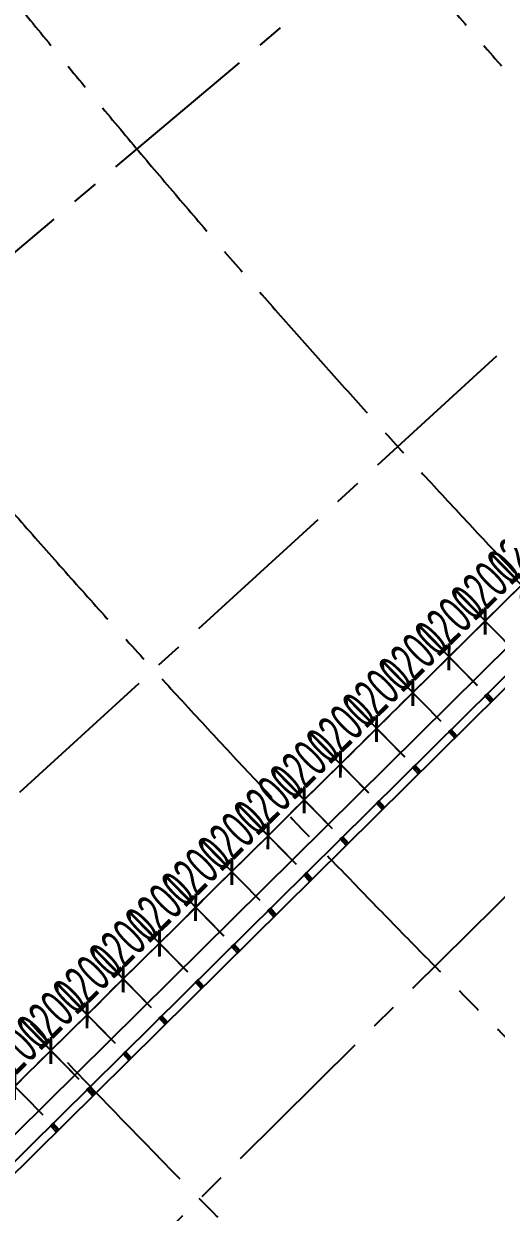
# Model space of a CAD drawing. Extents: x -668578 to 2331563, y -1202445 to 1620273.
# Drawn here: x 976284 to 987428, y 112790 to 140794 of the extents above; entities that cross this region are included whole.
import ezdxf

# ---------------------------------------------------------------- set-up
doc = ezdxf.new("R2010")
doc.units = 0
doc.linetypes.add('CENTER2', pattern=[28.575, 19.05, -3.175, 3.175, -3.175])
doc.layers.get('0').update_dxf_attribs({"color": 8})
doc.layers.get('Defpoints').update_dxf_attribs({"color": 8})
for name, color, linetype in [('#标注', 8, 'Continuous'), ('#轴线', 8, 'CENTER2'), ('A-AL', 8, 'Continuous'), ('A-WIND-FRAM', 8, 'Continuous'), ('dim', 8, 'Continuous'), ('外轮廓', 8, 'Continuous')]:
    doc.layers.add(name, color=color, linetype=linetype)
doc.styles.add('JHZX', font='jrs.shx', dxfattribs={"width": 0.6, "bigfont": 'jhz.shx'})
doc.dimstyles.new('JZBZ-300', dxfattribs={"dimscale": 300, "dimtxt": 3, "dimasz": 1.5, "dimexe": 1, "dimexo": 1, "dimgap": 0.5, "dimtad": 1, "dimdec": 0, "dimdsep": 46, "dimtxsty": 'JHZX', "dimblk1": 'ARCHTICK', "dimblk2": 'ARCHTICK', "dimsah": 1, "dimcen": 0, "dimclrd": 1, "dimclre": 1, "dimclrt": 2, "dimazin": 2, "dimtfac": 1, "dimtdec": 0, "dimtix": 1, "dimtmove": 0, "dimatfit": 3, "dimfxl": 0, "dimtolj": 1, "dimlwd": -1, "dimlwe": -1, "dimarcsym": 0})
doc.dimstyles.new('JZBZ-400', dxfattribs={"dimscale": 400, "dimtxt": 3, "dimasz": 1.5, "dimexe": 1, "dimexo": 1, "dimgap": 0.5, "dimtad": 1, "dimdec": 0, "dimdsep": 46, "dimtxsty": 'JHZX', "dimblk1": 'ARCHTICK', "dimblk2": 'ARCHTICK', "dimsah": 1, "dimcen": 0, "dimclrd": 1, "dimclre": 1, "dimclrt": 2, "dimazin": 2, "dimtfac": 1, "dimtdec": 0, "dimtix": 1, "dimtmove": 0, "dimatfit": 3, "dimfxl": 0, "dimtolj": 1, "dimlwd": -1, "dimlwe": -1, "dimarcsym": 0})

# ---------------------------------------------------------------- blocks, each defined once
blk = doc.blocks.new('_ARCHTICK')
at = {"color": 0, "linetype": 'ByBlock', "const_width": 0.15}
blk.add_lwpolyline([(-0.5, -0.5), (0.5, 0.5)], dxfattribs=at)
blk = doc.blocks.new('*D2939')
at = {"layer": '#标注', "ltscale": 300, "transparency": 16777216}
for p, q in [((-1773, -1481), (-9342, -7863)), ((165914, -92056), (164727, -101884))]:
    blk.add_line(p, q, dxfattribs=at)
blk.add_arc((197092, 166179), 269610, 220.13382, 263.11563, dxfattribs=at)
at = {"layer": 'Defpoints', "color": 0, "ltscale": 300, "transparency": 16777216}
for p in [(197092, 166179), (-1467, -1224), (40380, -53208), (165962, -91659)]:
    blk.add_point(p, dxfattribs=at)
at = {"layer": '#标注', "ltscale": 300, "transparency": 16777216, "xscale": 600, "yscale": 600, "zscale": 600}
for p, rotation in [((-9036, -7605), 130.1338192809485), ((164775, -101487), 353.1156299250187)]:
    blk.add_blockref('_ARCHTICK', p, dxfattribs=dict(at, rotation=rotation))
at = {"layer": '#标注', "ltscale": 300, "transparency": 16777216, "insert": (69342, -70334), "char_height": 1200, "attachment_point": 5, "rotation": 331.6247, "style": 'JHZX'}
blk.add_mtext('\\A1;42.98°', dxfattribs=at)
blk = doc.blocks.new('幕墙分隔')
for p, q in [((-40, -100), (40, 100)), ((0, 100), (0, -100))]:
    blk.add_line(p, q)
blk.add_lwpolyline([(-40, 100), (40, 100), (40, -100), (-40, -100)], close=True)
blk = doc.blocks.new('*U1050')
at = {"layer": 'A-WIND-FRAM', "xscale": -1, "rotation": 356.908362146836}
blk.add_blockref('幕墙分隔', (-5, -100), dxfattribs=at)
blk = doc.blocks.new('*U1051')
at = {"layer": 'dim', "color": 0, "linetype": 'ByBlock', "lineweight": -2, "transparency": 16777216, "rotation": 44.65822076074228}
for p in [(987192, 124985), (986338, 124142), (985484, 123298), (984631, 122455), (983777, 121612), (982924, 120768), (982070, 119925), (981217, 119081), (980363, 118238), (979509, 117394), (978656, 116551), (977802, 115707), (976949, 114864)]:
    blk.add_blockref('*U1050', p, dxfattribs=at)
blk = doc.blocks.new('*D1194')
at = {"layer": '#标注', "ltscale": 300, "transparency": 16777216}
for p, q in [((976741, 115076), (975861, 115970)), ((976072, 115756), (976392, 116072)), ((975216, 114914), (976072, 115756)), ((975885, 114234), (975006, 115128)), ((975216, 114914), (974895, 114599))]:
    blk.add_line(p, q, dxfattribs=at)
at = {"layer": 'Defpoints', "color": 0, "ltscale": 300, "transparency": 16777216}
for p in [(976072, 115756), (976951, 114862), (976095, 114020)]:
    blk.add_point(p, dxfattribs=at)
at = {"layer": '#标注', "ltscale": 300, "transparency": 16777216, "xscale": 450, "yscale": 450, "zscale": 450}
for p, rotation in [((976072, 115756), 224.5273103187028), ((975216, 114914), 44.52731031870284)]:
    blk.add_blockref('_ARCHTICK', p, dxfattribs=dict(at, rotation=rotation))
at = {"layer": '#标注', "ltscale": 300, "transparency": 16777216, "insert": (975223, 115763), "char_height": 900, "attachment_point": 5, "rotation": 44.5273, "style": 'JHZX'}
blk.add_mtext('\\A1;1200', dxfattribs=at)
blk = doc.blocks.new('*D1195')
at = {"layer": '#标注', "ltscale": 300, "transparency": 16777216}
for p, q in [((977594, 115919), (976715, 116813)), ((976925, 116599), (977246, 116915)), ((976070, 115758), (976925, 116599)), ((976739, 115078), (975859, 115972)), ((976070, 115758), (975749, 115442))]:
    blk.add_line(p, q, dxfattribs=at)
at = {"layer": 'Defpoints', "color": 0, "ltscale": 300, "transparency": 16777216}
for p in [(976925, 116599), (977805, 115705), (976949, 114864)]:
    blk.add_point(p, dxfattribs=at)
at = {"layer": '#标注', "ltscale": 300, "transparency": 16777216, "xscale": 450, "yscale": 450, "zscale": 450}
for p, rotation in [((976925, 116599), 224.5273103187028), ((976070, 115758), 44.52731031870284)]:
    blk.add_blockref('_ARCHTICK', p, dxfattribs=dict(at, rotation=rotation))
at = {"layer": '#标注', "ltscale": 300, "transparency": 16777216, "insert": (976077, 116606), "char_height": 900, "attachment_point": 5, "rotation": 44.5273, "style": 'JHZX'}
blk.add_mtext('\\A1;1200', dxfattribs=at)
blk = doc.blocks.new('*D1196')
at = {"layer": '#标注', "ltscale": 300, "transparency": 16777216}
for p, q in [((978448, 116763), (977568, 117657)), ((977779, 117443), (978100, 117758)), ((976923, 116601), (977779, 117443)), ((977592, 115921), (976713, 116815)), ((976923, 116601), (976602, 116286))]:
    blk.add_line(p, q, dxfattribs=at)
at = {"layer": 'Defpoints', "color": 0, "ltscale": 300, "transparency": 16777216}
for p in [(977779, 117443), (978658, 116549), (977803, 115707)]:
    blk.add_point(p, dxfattribs=at)
at = {"layer": '#标注', "ltscale": 300, "transparency": 16777216, "xscale": 450, "yscale": 450, "zscale": 450}
for p, rotation in [((977779, 117443), 224.5273103187028), ((976923, 116601), 44.52731031870284)]:
    blk.add_blockref('_ARCHTICK', p, dxfattribs=dict(at, rotation=rotation))
at = {"layer": '#标注', "ltscale": 300, "transparency": 16777216, "insert": (976930, 117450), "char_height": 900, "attachment_point": 5, "rotation": 44.5273, "style": 'JHZX'}
blk.add_mtext('\\A1;1200', dxfattribs=at)
blk = doc.blocks.new('*D1197')
at = {"layer": '#标注', "ltscale": 300, "transparency": 16777216}
for p, q in [((979301, 117606), (978422, 118500)), ((978632, 118286), (978953, 118602)), ((977777, 117445), (978632, 118286)), ((978446, 116765), (977566, 117659)), ((977777, 117445), (977456, 117129))]:
    blk.add_line(p, q, dxfattribs=at)
at = {"layer": 'Defpoints', "color": 0, "ltscale": 300, "transparency": 16777216}
for p in [(978632, 118286), (979512, 117392), (978656, 116551)]:
    blk.add_point(p, dxfattribs=at)
at = {"layer": '#标注', "ltscale": 300, "transparency": 16777216, "xscale": 450, "yscale": 450, "zscale": 450}
for p, rotation in [((978632, 118286), 224.5273103187028), ((977777, 117445), 44.52731031870284)]:
    blk.add_blockref('_ARCHTICK', p, dxfattribs=dict(at, rotation=rotation))
at = {"layer": '#标注', "ltscale": 300, "transparency": 16777216, "insert": (977784, 118293), "char_height": 900, "attachment_point": 5, "rotation": 44.5273, "style": 'JHZX'}
blk.add_mtext('\\A1;1200', dxfattribs=at)
blk = doc.blocks.new('*D1198')
at = {"layer": '#标注', "ltscale": 300, "transparency": 16777216}
for p, q in [((980155, 118450), (979275, 119344)), ((979486, 119130), (979807, 119445)), ((978630, 118288), (979486, 119130)), ((979299, 117608), (978420, 118502)), ((978630, 118288), (978310, 117973))]:
    blk.add_line(p, q, dxfattribs=at)
at = {"layer": 'Defpoints', "color": 0, "ltscale": 300, "transparency": 16777216}
for p in [(979486, 119130), (980365, 118236), (979510, 117394)]:
    blk.add_point(p, dxfattribs=at)
at = {"layer": '#标注', "ltscale": 300, "transparency": 16777216, "xscale": 450, "yscale": 450, "zscale": 450}
for p, rotation in [((979486, 119130), 224.5273103187028), ((978630, 118288), 44.52731031870284)]:
    blk.add_blockref('_ARCHTICK', p, dxfattribs=dict(at, rotation=rotation))
at = {"layer": '#标注', "ltscale": 300, "transparency": 16777216, "insert": (978637, 119137), "char_height": 900, "attachment_point": 5, "rotation": 44.5273, "style": 'JHZX'}
blk.add_mtext('\\A1;1200', dxfattribs=at)
blk = doc.blocks.new('*D1199')
at = {"layer": '#标注', "ltscale": 300, "transparency": 16777216}
for p, q in [((981008, 119293), (980129, 120187)), ((980339, 119973), (980660, 120289)), ((979484, 119132), (980339, 119973)), ((980153, 118452), (979274, 119346)), ((979484, 119132), (979163, 118816))]:
    blk.add_line(p, q, dxfattribs=at)
at = {"layer": 'Defpoints', "color": 0, "ltscale": 300, "transparency": 16777216}
for p in [(980339, 119973), (981219, 119079), (980363, 118238)]:
    blk.add_point(p, dxfattribs=at)
at = {"layer": '#标注', "ltscale": 300, "transparency": 16777216, "xscale": 450, "yscale": 450, "zscale": 450}
for p, rotation in [((980339, 119973), 224.5273103187028), ((979484, 119132), 44.52731031870284)]:
    blk.add_blockref('_ARCHTICK', p, dxfattribs=dict(at, rotation=rotation))
at = {"layer": '#标注', "ltscale": 300, "transparency": 16777216, "insert": (979491, 119980), "char_height": 900, "attachment_point": 5, "rotation": 44.5273, "style": 'JHZX'}
blk.add_mtext('\\A1;1200', dxfattribs=at)
blk = doc.blocks.new('*D1200')
at = {"layer": '#标注', "ltscale": 300, "transparency": 16777216}
for p, q in [((981862, 120136), (980983, 121031)), ((981193, 120817), (981514, 121132)), ((980338, 119975), (981193, 120817)), ((981007, 119295), (980127, 120189)), ((980338, 119975), (980017, 119660))]:
    blk.add_line(p, q, dxfattribs=at)
at = {"layer": 'Defpoints', "color": 0, "ltscale": 300, "transparency": 16777216}
for p in [(981193, 120817), (982072, 119923), (981217, 119081)]:
    blk.add_point(p, dxfattribs=at)
at = {"layer": '#标注', "ltscale": 300, "transparency": 16777216, "xscale": 450, "yscale": 450, "zscale": 450}
for p, rotation in [((981193, 120817), 224.5273103187028), ((980338, 119975), 44.52731031870284)]:
    blk.add_blockref('_ARCHTICK', p, dxfattribs=dict(at, rotation=rotation))
at = {"layer": '#标注', "ltscale": 300, "transparency": 16777216, "insert": (980345, 120824), "char_height": 900, "attachment_point": 5, "rotation": 44.5273, "style": 'JHZX'}
blk.add_mtext('\\A1;1200', dxfattribs=at)
blk = doc.blocks.new('*D1201')
at = {"layer": '#标注', "ltscale": 300, "transparency": 16777216}
for p, q in [((982716, 120980), (981836, 121874)), ((982047, 121660), (982367, 121976)), ((981191, 120819), (982047, 121660)), ((981860, 120138), (980981, 121032)), ((981191, 120819), (980870, 120503))]:
    blk.add_line(p, q, dxfattribs=at)
at = {"layer": 'Defpoints', "color": 0, "ltscale": 300, "transparency": 16777216}
for p in [(982047, 121660), (982926, 120766), (982071, 119925)]:
    blk.add_point(p, dxfattribs=at)
at = {"layer": '#标注', "ltscale": 300, "transparency": 16777216, "xscale": 450, "yscale": 450, "zscale": 450}
for p, rotation in [((982047, 121660), 224.5273103187028), ((981191, 120819), 44.52731031870284)]:
    blk.add_blockref('_ARCHTICK', p, dxfattribs=dict(at, rotation=rotation))
at = {"layer": '#标注', "ltscale": 300, "transparency": 16777216, "insert": (981198, 121667), "char_height": 900, "attachment_point": 5, "rotation": 44.5273, "style": 'JHZX'}
blk.add_mtext('\\A1;1200', dxfattribs=at)
blk = doc.blocks.new('*D1202')
at = {"layer": '#标注', "ltscale": 300, "transparency": 16777216}
for p, q in [((983569, 121823), (982690, 122717)), ((982900, 122504), (983221, 122819)), ((982045, 121662), (982900, 122504)), ((982714, 120982), (981834, 121876)), ((982045, 121662), (981724, 121346))]:
    blk.add_line(p, q, dxfattribs=at)
at = {"layer": 'Defpoints', "color": 0, "ltscale": 300, "transparency": 16777216}
for p in [(982900, 122504), (983780, 121610), (982924, 120768)]:
    blk.add_point(p, dxfattribs=at)
at = {"layer": '#标注', "ltscale": 300, "transparency": 16777216, "xscale": 450, "yscale": 450, "zscale": 450}
for p, rotation in [((982900, 122504), 224.5273103187028), ((982045, 121662), 44.52731031870284)]:
    blk.add_blockref('_ARCHTICK', p, dxfattribs=dict(at, rotation=rotation))
at = {"layer": '#标注', "ltscale": 300, "transparency": 16777216, "insert": (982052, 122511), "char_height": 900, "attachment_point": 5, "rotation": 44.5273, "style": 'JHZX'}
blk.add_mtext('\\A1;1200', dxfattribs=at)
blk = doc.blocks.new('*D1203')
at = {"layer": '#标注', "ltscale": 300, "transparency": 16777216}
for p, q in [((984423, 122667), (983543, 123561)), ((983754, 123347), (984075, 123663)), ((982898, 122506), (983754, 123347)), ((983567, 121825), (982688, 122719)), ((982898, 122506), (982577, 122190))]:
    blk.add_line(p, q, dxfattribs=at)
at = {"layer": 'Defpoints', "color": 0, "ltscale": 300, "transparency": 16777216}
for p in [(983754, 123347), (984633, 122453), (983778, 121611)]:
    blk.add_point(p, dxfattribs=at)
at = {"layer": '#标注', "ltscale": 300, "transparency": 16777216, "xscale": 450, "yscale": 450, "zscale": 450}
for p, rotation in [((983754, 123347), 224.5273103187028), ((982898, 122506), 44.52731031870284)]:
    blk.add_blockref('_ARCHTICK', p, dxfattribs=dict(at, rotation=rotation))
at = {"layer": '#标注', "ltscale": 300, "transparency": 16777216, "insert": (982905, 123354), "char_height": 900, "attachment_point": 5, "rotation": 44.5273, "style": 'JHZX'}
blk.add_mtext('\\A1;1200', dxfattribs=at)
blk = doc.blocks.new('*D1204')
at = {"layer": '#标注', "ltscale": 300, "transparency": 16777216}
for p, q in [((985276, 123510), (984397, 124404)), ((984607, 124190), (984928, 124506)), ((983752, 123349), (984607, 124190)), ((984421, 122669), (983541, 123563)), ((983752, 123349), (983431, 123033))]:
    blk.add_line(p, q, dxfattribs=at)
at = {"layer": 'Defpoints', "color": 0, "ltscale": 300, "transparency": 16777216}
for p in [(984607, 124190), (985487, 123296), (984631, 122455)]:
    blk.add_point(p, dxfattribs=at)
at = {"layer": '#标注', "ltscale": 300, "transparency": 16777216, "xscale": 450, "yscale": 450, "zscale": 450}
for p, rotation in [((984607, 124190), 224.5273103187028), ((983752, 123349), 44.52731031870284)]:
    blk.add_blockref('_ARCHTICK', p, dxfattribs=dict(at, rotation=rotation))
at = {"layer": '#标注', "ltscale": 300, "transparency": 16777216, "insert": (983759, 124197), "char_height": 900, "attachment_point": 5, "rotation": 44.5273, "style": 'JHZX'}
blk.add_mtext('\\A1;1200', dxfattribs=at)
blk = doc.blocks.new('*D1205')
at = {"layer": '#标注', "ltscale": 300, "transparency": 16777216}
for p, q in [((986130, 124354), (985251, 125248)), ((985461, 125034), (985782, 125349)), ((984605, 124192), (985461, 125034)), ((985274, 123512), (984395, 124406)), ((984605, 124192), (984285, 123877))]:
    blk.add_line(p, q, dxfattribs=at)
at = {"layer": 'Defpoints', "color": 0, "ltscale": 300, "transparency": 16777216}
for p in [(985461, 125034), (986340, 124140), (985485, 123298)]:
    blk.add_point(p, dxfattribs=at)
at = {"layer": '#标注', "ltscale": 300, "transparency": 16777216, "xscale": 450, "yscale": 450, "zscale": 450}
for p, rotation in [((985461, 125034), 224.5273103187028), ((984605, 124192), 44.52731031870284)]:
    blk.add_blockref('_ARCHTICK', p, dxfattribs=dict(at, rotation=rotation))
at = {"layer": '#标注', "ltscale": 300, "transparency": 16777216, "insert": (984612, 125041), "char_height": 900, "attachment_point": 5, "rotation": 44.5273, "style": 'JHZX'}
blk.add_mtext('\\A1;1200', dxfattribs=at)
blk = doc.blocks.new('*D1206')
at = {"layer": '#标注', "ltscale": 300, "transparency": 16777216}
for p, q in [((986984, 125197), (986104, 126091)), ((986314, 125877), (986635, 126193)), ((985459, 125036), (986314, 125877)), ((986128, 124356), (985249, 125250)), ((985459, 125036), (985138, 124720))]:
    blk.add_line(p, q, dxfattribs=at)
at = {"layer": 'Defpoints', "color": 0, "ltscale": 300, "transparency": 16777216}
for p in [(986314, 125877), (987194, 124983), (986338, 124142)]:
    blk.add_point(p, dxfattribs=at)
at = {"layer": '#标注', "ltscale": 300, "transparency": 16777216, "xscale": 450, "yscale": 450, "zscale": 450}
for p, rotation in [((986314, 125877), 224.5273103187028), ((985459, 125036), 44.52731031870284)]:
    blk.add_blockref('_ARCHTICK', p, dxfattribs=dict(at, rotation=rotation))
at = {"layer": '#标注', "ltscale": 300, "transparency": 16777216, "insert": (985466, 125884), "char_height": 900, "attachment_point": 5, "rotation": 44.5273, "style": 'JHZX'}
blk.add_mtext('\\A1;1200', dxfattribs=at)
blk = doc.blocks.new('*D1207')
at = {"layer": '#标注', "ltscale": 300, "transparency": 16777216}
for p, q in [((987837, 126041), (986958, 126935)), ((987168, 126721), (987489, 127036)), ((986313, 125879), (987168, 126721)), ((986982, 125199), (986102, 126093)), ((986313, 125879), (985992, 125564))]:
    blk.add_line(p, q, dxfattribs=at)
at = {"layer": 'Defpoints', "color": 0, "ltscale": 300, "transparency": 16777216}
for p in [(987168, 126721), (988047, 125827), (987192, 124985)]:
    blk.add_point(p, dxfattribs=at)
at = {"layer": '#标注', "ltscale": 300, "transparency": 16777216, "xscale": 450, "yscale": 450, "zscale": 450}
for p, rotation in [((987168, 126721), 224.5273103187028), ((986313, 125879), 44.52731031870284)]:
    blk.add_blockref('_ARCHTICK', p, dxfattribs=dict(at, rotation=rotation))
at = {"layer": '#标注', "ltscale": 300, "transparency": 16777216, "insert": (986320, 126728), "char_height": 900, "attachment_point": 5, "rotation": 44.5273, "style": 'JHZX'}
blk.add_mtext('\\A1;1200', dxfattribs=at)
blk = doc.blocks.new('*D1208')
at = {"layer": '#标注', "ltscale": 300, "transparency": 16777216}
for p, q in [((988691, 126884), (987811, 127778)), ((988022, 127564), (988342, 127880)), ((987166, 126723), (988022, 127564)), ((987835, 126043), (986956, 126937)), ((987166, 126723), (986845, 126407))]:
    blk.add_line(p, q, dxfattribs=at)
at = {"layer": 'Defpoints', "color": 0, "ltscale": 300, "transparency": 16777216}
for p in [(988022, 127564), (988901, 126670), (988046, 125829)]:
    blk.add_point(p, dxfattribs=at)
at = {"layer": '#标注', "ltscale": 300, "transparency": 16777216, "xscale": 450, "yscale": 450, "zscale": 450}
for p, rotation in [((988022, 127564), 224.5273103187028), ((987166, 126723), 44.52731031870284)]:
    blk.add_blockref('_ARCHTICK', p, dxfattribs=dict(at, rotation=rotation))
at = {"layer": '#标注', "ltscale": 300, "transparency": 16777216, "insert": (987173, 127571), "char_height": 900, "attachment_point": 5, "rotation": 44.5273, "style": 'JHZX'}
blk.add_mtext('\\A1;1200', dxfattribs=at)
blk = doc.blocks.new('*D1209')
at = {"layer": '#标注', "ltscale": 300, "transparency": 16777216}
for p, q in [((989544, 127728), (988665, 128622)), ((988875, 128408), (989196, 128723)), ((988020, 127566), (988875, 128408)), ((988689, 126886), (987809, 127780)), ((988020, 127566), (987699, 127251))]:
    blk.add_line(p, q, dxfattribs=at)
at = {"layer": 'Defpoints', "color": 0, "ltscale": 300, "transparency": 16777216}
for p in [(988875, 128408), (989755, 127514), (988899, 126672)]:
    blk.add_point(p, dxfattribs=at)
at = {"layer": '#标注', "ltscale": 300, "transparency": 16777216, "xscale": 450, "yscale": 450, "zscale": 450}
for p, rotation in [((988875, 128408), 224.5273103187028), ((988020, 127566), 44.52731031870284)]:
    blk.add_blockref('_ARCHTICK', p, dxfattribs=dict(at, rotation=rotation))
at = {"layer": '#标注', "ltscale": 300, "transparency": 16777216, "insert": (988027, 128415), "char_height": 900, "attachment_point": 5, "rotation": 44.5273, "style": 'JHZX'}
blk.add_mtext('\\A1;1200', dxfattribs=at)
blk = doc.blocks.new('DSGDFG')
at = {"layer": '#标注', "ltscale": 300}
blk.add_arc((197092.2, 166179.2), 257800, 220.136073, 263.11563, dxfattribs=at)
at = {"layer": '#轴线', "ltscale": 200}
for p, q in [((-1467, -1223.5), (52211.6, 44032.2)), ((5300.7, -8926), (57146, 38408.6)), ((62298.5, 32984.1), (12368.2, -16353.9))]:
    blk.add_line(p, q, dxfattribs=at)
for radius in [220600, 228400, 236200, 244000, 251800, 257800]:
    blk.add_arc((197092.2, 166179.2), radius, 218.438892, 265.140584, dxfattribs=at)
at = {"layer": '#标注', "ltscale": 300}
dim = blk.add_angular_dim_3p(base=(40379.7, -53208.3), center=(197092.1, 166179.2), p1=(-1467, -1223.5), p2=(165961.7, -91658.5), dimstyle='JZBZ-400', override={"dimclrd": 256, "dimclre": 256, "dimclrt": 256}, dxfattribs=at)
dim.commit()
dim.dimension.update_dxf_attribs({"geometry": '*D2939', "text_midpoint": (69341.6, -70334.5)})

msp = doc.modelspace()

# ---------------------------------------------------------------- linework, layer by layer
at = {"layer": 'A-AL'}
msp.add_lwpolyline([(1118355.3, 81975.4, 0.1374564), (1116892.4, 82729.6, -0.1495092), (1008196, 142063.6, 0.4157146), (1003871.8, 142100.4), (971684.6, 110294.9, 0.412976), (971649.8, 105990.9, 0.1494419), (1106711.2, 32398.8, 0.3779271), (1110215.5, 34407.4)], format="xyb", dxfattribs=at)
at = {"layer": '外轮廓', "color": 3}
for points in [[(1074437.6, 95756.9, -0.0962245), (1007874.3, 141748.9, 0.4157146), (1004188.1, 141780.3), (972000.9, 109974.8, 0.412976), (971971.2, 106305.8, 0.1494419), (1106801.6, 32839.7, 0.3546026), (1109712.2, 34352.5, 0.3546026)], [(1069984.6, 97547.9, -0.0905266), (1007731.4, 141609.1, 0.4157146), (1004328.7, 141638.1), (972141.5, 109832.6, 0.412976), (972114.1, 106445.8, 0.1494419), (1106841.7, 33035.6, 0.3452345), (1109495.6, 34359.2)]]:
    msp.add_lwpolyline(points, format="xyb", dxfattribs=at)

# ---------------------------------------------------------------- block references
at = {"layer": '#标注'}
msp.add_blockref('DSGDFG', (962448.9, 123910), dxfattribs=at)
at = {"layer": 'dim'}
msp.add_blockref('*U1051', (0, 0), dxfattribs=at)

# ---------------------------------------------------------------- dimensions: what is measured, and where the dimension line sits
at = {"layer": '#标注', "ltscale": 300}
for p1, p2, picture, middle in [((988899.1, 126672.2), (989754.6, 127513.7), '*D1209', (988026.7, 128414.7)), ((988045.5, 125828.7), (988901, 126670.2), '*D1208', (987173.1, 127571.3)), ((987192, 124985.3), (988047.5, 125826.8), '*D1207', (986319.5, 126727.8)), ((986338.4, 124141.8), (987193.9, 124983.3), '*D1206', (985466, 125884.4)), ((985484.8, 123298.4), (986340.3, 124139.9), '*D1205', (984612.4, 125040.9)), ((984631.2, 122454.9), (985486.7, 123296.4), '*D1204', (983758.8, 124197.5)), ((983777.7, 121611.5), (984633.2, 122453), '*D1203', (982905.2, 123354)), ((982924.1, 120768), (983779.6, 121609.5), '*D1202', (982051.7, 122510.6)), ((982070.5, 119924.6), (982926, 120766.1), '*D1201', (981198.1, 121667.1)), ((981216.9, 119081.1), (982072.4, 119922.6), '*D1200', (980344.5, 120823.7)), ((980363.4, 118237.7), (981218.9, 119079.2), '*D1199', (979490.9, 119980.2)), ((979509.8, 117394.2), (980365.3, 118235.7), '*D1198', (978637.4, 119136.8)), ((978656.2, 116550.7), (979511.7, 117392.2), '*D1197', (977783.8, 118293.3)), ((977802.6, 115707.3), (978658.1, 116548.8), '*D1196', (976930.2, 117449.8)), ((976949.1, 114863.8), (977804.6, 115705.3), '*D1195', (976076.6, 116606.4)), ((976095.5, 114020.4), (976951, 114861.9), '*D1194', (975223.1, 115762.9))]:
    dim = msp.add_aligned_dim(p1=p1, p2=p2, distance=1254.1, dimstyle='JZBZ-300', override={"dimclrd": 256, "dimclre": 256, "dimclrt": 256, "dimfxl": 200}, dxfattribs=at)
    dim.commit()
    dim.dimension.update_dxf_attribs({"geometry": picture, "text_midpoint": middle})

doc.saveas('drawing.dxf')
